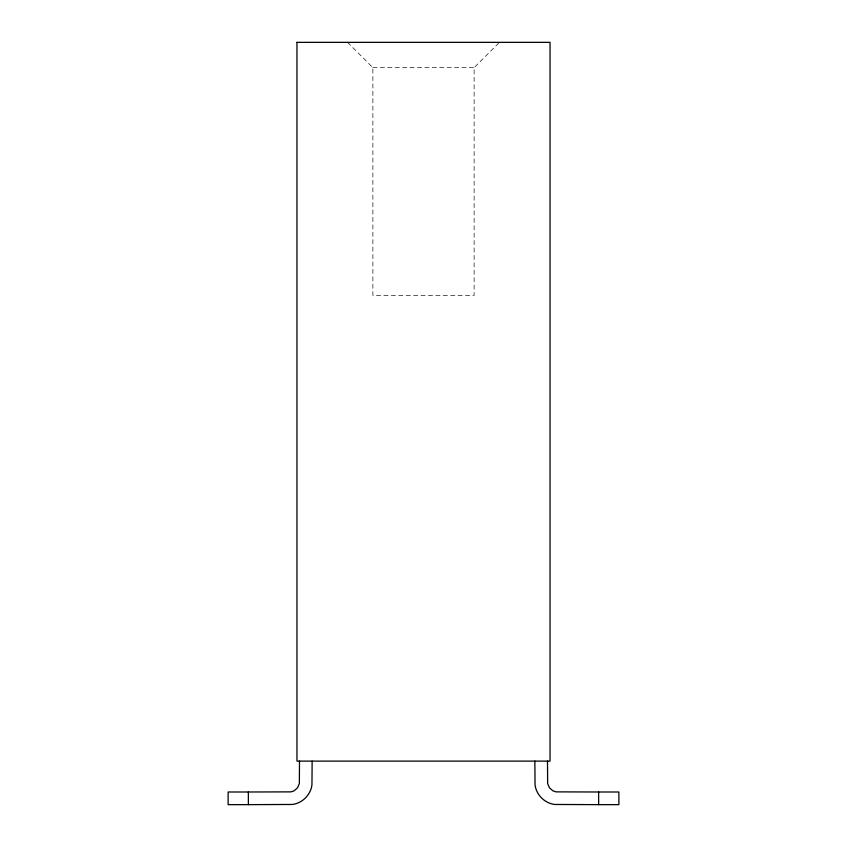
<?xml version="1.0" encoding="UTF-8"?>
<svg xmlns="http://www.w3.org/2000/svg" width="847" height="847" viewBox="0 0 847 847"><rect width="100%" height="100%" fill="white"/><g stroke="black" fill="none" stroke-linecap="round" stroke-linejoin="round"><path stroke-width="0.64" stroke-dasharray="4.24 3.18" d="M347.577 42.35L372.881 67.654L372.881 295.434L474.119 295.434L474.119 67.654L499.423 42.35M372.881 67.654L474.119 67.654"/><path stroke-width="1.27" d="M248.362 791.998L228.118 791.998L228.118 804.65L248.362 804.65L248.362 791.998L290.945 791.871L293.962 790.897L297.551 787.826L299.362 783.454L299.489 761.114M598.638 791.998L618.882 791.998L618.882 804.65L598.638 804.65L598.638 791.998L556.056 791.871L553.038 790.897L549.449 787.826L547.638 783.454L547.511 761.114M312.141 761.114L311.95 784.841C310.743 794.825 302.315 803.252 292.331 804.459L248.362 804.65M598.638 804.65L554.669 804.459C544.685 803.252 536.257 794.825 535.05 784.841L534.859 761.114M296.958 42.35L296.958 761.114L550.042 761.114L550.042 42.35L296.958 42.35"/></g></svg>
